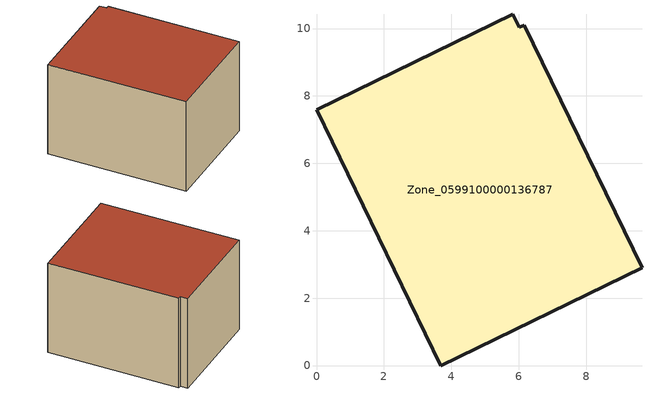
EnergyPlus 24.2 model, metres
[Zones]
Zone_0599100000136787
 floor ground (C_G): 6.17,10.1 9.66,2.91 3.69,0 0,7.59 5.82,10.42 6.01,10.03 z0
 wall outside (C_F): 3.69,0 9.66,2.91 6.17,10.1 6.01,10.03 5.82,10.42 0,7.59 3.69,0 z0:5.85
 roof outside (C_R): 9.66,2.91 6.17,10.1 6.01,10.03 5.82,10.42 0,7.59 3.69,0 z5.85
[BUILDING]
Pand.0599100000136787: North Axis=0; Terrain=City; Loads Convergence Tolerance Value=0.04; Temperature Convergence Tolerance Value=0.4; Solar Distribution=FullExterior; Maximum Number of Warmup Days=25; Minimum Number of Warmup Days=1
[Site:Location]
Rotterdam.The.Hague.AP_ZH_NLD Design_Conditions: Latitude=51.96; Longitude=4.45; Time Zone=1; Elevation=-4.5
[SITE:GROUNDTEMPERATURE:BUILDINGSURFACE]
18, 18, 18, 18, 18, 18, 18, 18, 18, 18, 18, 18
[MATERIAL] Thermal Absorptance=0.9; Solar Absorptance=0.7; Visible Absorptance=0.7
Name | Roughness | Thickness | Conductivity | Density | Specific Heat
G.TC.1946-1964 | MediumSmooth | 0.15 | 1 | 540 | 1210
F.TC.1946-1964 | Rough | 0.3 | 0.857143 | 1920 | 840
R.TC.1946-1964 | MediumRough | 0.2 | 0.235294 | 1500 | 1000
[CONSTRUCTION]
C_G: G.TC.1946-1964
C_F: F.TC.1946-1964
C_R: R.TC.1946-1964
[ZONE]
Zone_0599100000136787: Type=1; Multiplier=1; Ceiling Height=Autocalculate; Volume=Autocalculate; Floor Area=autocalculate; Part of Total Floor Area=Yes
[ZONEINFILTRATION:DESIGNFLOWRATE]
Infil_Zone_0599100000136787: Zone or ZoneList or Space or SpaceList=Zone_0599100000136787; Schedule=AlwaysOn; Design Flow Rate Calculation Method=Flow/Area; Flow Rate per Floor Area=0.003; Constant Term Coefficient=1; Temperature Term Coefficient=0; Velocity Term Coefficient=0; Velocity Squared Term Coefficient=0
[HVACTEMPLATE:ZONE:IDEALLOADSAIRSYSTEM]
Zone_0599100000136787: Maximum Heating Supply Air Temperature=50; Minimum Cooling Supply Air Temperature=13; Maximum Heating Supply Air Humidity Ratio=0.0156; Minimum Cooling Supply Air Humidity Ratio=0.0077; Heating Limit=NoLimit; Cooling Limit=NoLimit; Dehumidification Control Type=ConstantSensibleHeatRatio; Cooling Sensible Heat Ratio=0.7; Dehumidification Setpoint=60; Humidification Control Type=None; Humidification Setpoint=30; Outdoor Air Method=None; Outdoor Air Flow Rate per Person=0.00944; Outdoor Air Flow Rate per Zone Floor Area=0; Outdoor Air Flow Rate per Zone=0; Demand Controlled Ventilation Type=None; Outdoor Air Economizer Type=NoEconomizer; Heat Recovery Type=None; Sensible Heat Recovery Effectiveness=0.7; Latent Heat Recovery Effectiveness=0.65
[ZONECONTROL:THERMOSTAT]
ThermostatControl_Zone_0599100000136787: Zone or ZoneList=Zone_0599100000136787; Control Type Schedule=DualSetpointControlType; Control 1=Thermostat_Zone_0599100000136787; Temperature Difference Between Cutout And Setpoint=0
[THERMOSTATSETPOINT:DUALSETPOINT]
Thermostat_Zone_0599100000136787: Heating Setpoint Temperature Schedule=HeatingSetpoint_Zone_0599100000136787; Cooling Setpoint Temperature Schedule=CoolingSetpoint_Zone_0599100000136787
[SCHEDULE:COMPACT]
HeatingSetpoint_Zone_0599100000136787: Through: 12/31, For: AllDays, Until: 24:00, 21
CoolingSetpoint_Zone_0599100000136787: Through: 12/31, For: AllDays, Until: 24:00, 24
DualSetpointControlType: Through: 12/31, For: AllDays, Until: 24:00, 4
AlwaysOn: Through: 12/31, For: AllDays, Until: 24:00, 1
